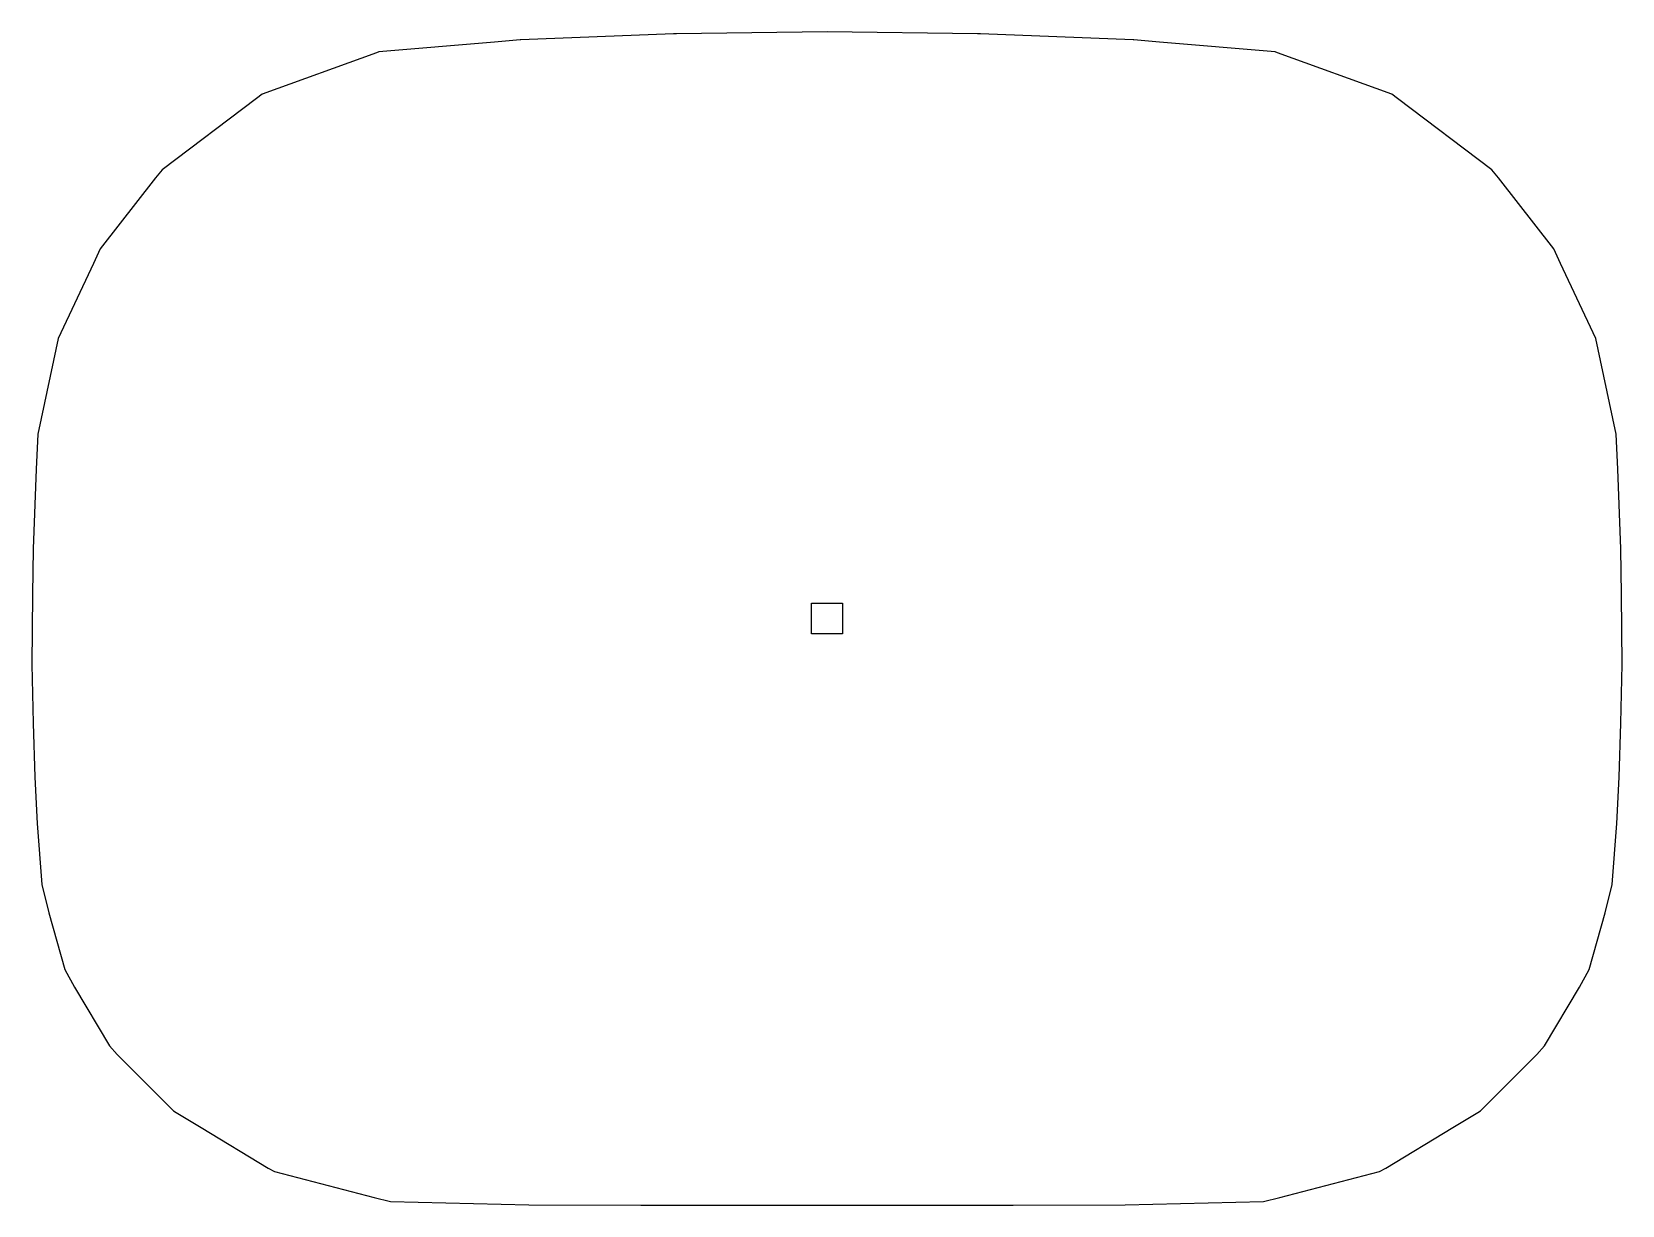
# Model space of a CAD drawing. Extents: x -10.3 to 10.3, y -7.6 to 7.6.
import ezdxf

# ---------------------------------------------------------------- set-up
doc = ezdxf.new("R2010")
doc.units = 0

msp = doc.modelspace()

# ---------------------------------------------------------------- linework, layer by layer
for p, q in [((-4.294, 7.439), (-5.788, 7.313)), ((-3.962, 7.467), (-4.294, 7.439)), ((-3.953, 7.467), (-3.962, 7.467)), ((-1.984, 7.544), (-3.953, 7.467)), ((-1.942, 7.545), (-1.984, 7.544)), ((0, 7.572), (-1.942, 7.545)), ((1.942, 7.545), (0, 7.572)), ((1.984, 7.544), (1.942, 7.545)), ((3.953, 7.467), (1.984, 7.544)), ((3.962, 7.467), (3.953, 7.467)), ((4.294, 7.439), (3.962, 7.467)), ((5.788, 7.313), (4.294, 7.439)), ((-5.819, 7.301), (-7.294, 6.767)), ((-5.788, 7.313), (-5.819, 7.301)), ((5.819, 7.301), (5.788, 7.313)), ((7.294, 6.767), (5.819, 7.301)), ((-7.367, 6.711), (-8.587, 5.792)), ((-7.294, 6.767), (-7.367, 6.711)), ((7.367, 6.711), (7.294, 6.767)), ((8.587, 5.792), (7.367, 6.711)), ((-8.587, 5.792), (-8.671, 5.686)), ((8.671, 5.686), (8.587, 5.792)), ((-8.671, 5.686), (-9.385, 4.769)), ((9.385, 4.769), (8.671, 5.686)), ((-9.385, 4.769), (-9.474, 4.583)), ((9.474, 4.583), (9.385, 4.769)), ((-9.474, 4.583), (-9.927, 3.612)), ((9.927, 3.612), (9.474, 4.583)), ((-9.927, 3.612), (-9.99, 3.331)), ((9.99, 3.331), (9.927, 3.612)), ((-9.99, 3.331), (-10.19, 2.379)), ((10.19, 2.379), (9.99, 3.331)), ((-10.19, 2.379), (-10.212, 1.928)), ((10.212, 1.928), (10.19, 2.379)), ((-10.212, 1.928), (-10.254, 0.897)), ((10.254, 0.897), (10.212, 1.928)), ((-10.254, 0.897), (-10.261, 0.311)), ((10.261, 0.311), (10.254, 0.897)), ((-10.261, 0.311), (-10.27, -0.593)), ((10.27, -0.593), (10.261, 0.311)), ((-0.2, -0.2), (-0.2, 0.2)), ((-0.2, 0.2), (0.2, 0.2)), ((0.2, 0.2), (0.2, -0.2)), ((0.2, -0.2), (-0.2, -0.2)), ((-10.27, -0.593), (-10.253, -1.349)), ((10.253, -1.349), (10.27, -0.593)), ((-10.253, -1.349), (-10.232, -2.049)), ((10.232, -2.049), (10.253, -1.349)), ((-10.232, -2.049), (-10.2, -2.644)), ((10.2, -2.644), (10.232, -2.049)), ((-10.2, -2.644), (-10.141, -3.435)), ((10.141, -3.435), (10.2, -2.644)), ((-10.141, -3.435), (-10.05, -3.799)), ((10.05, -3.799), (10.141, -3.435)), ((-10.05, -3.799), (-9.844, -4.53)), ((9.844, -4.53), (10.05, -3.799)), ((-9.844, -4.53), (-9.718, -4.759)), ((9.718, -4.759), (9.844, -4.53)), ((-9.718, -4.759), (-9.268, -5.517)), ((9.268, -5.517), (9.718, -4.759)), ((-9.268, -5.517), (-9.166, -5.626)), ((9.166, -5.626), (9.268, -5.517)), ((-9.166, -5.626), (-8.438, -6.356)), ((8.438, -6.356), (9.166, -5.626)), ((-8.438, -6.356), (-8.405, -6.377)), ((8.405, -6.377), (8.438, -6.356)), ((-8.405, -6.377), (-8.084, -6.57)), ((-8.084, -6.57), (-7.217, -7.092)), ((7.217, -7.092), (8.084, -6.57)), ((8.084, -6.57), (8.405, -6.377)), ((-7.217, -7.092), (-7.136, -7.139)), ((-7.136, -7.139), (-5.846, -7.473)), ((5.846, -7.473), (7.136, -7.139)), ((7.136, -7.139), (7.217, -7.092)), ((-5.846, -7.473), (-5.638, -7.524)), ((-5.638, -7.524), (-4.21, -7.558)), ((-4.21, -7.558), (-3.849, -7.567)), ((-3.849, -7.567), (-2.404, -7.57)), ((-2.404, -7.57), (-1.925, -7.571)), ((-1.925, -7.571), (-0.525, -7.571)), ((-0.525, -7.571), (0, -7.572)), ((0, -7.572), (0.525, -7.571)), ((0.525, -7.571), (1.925, -7.571)), ((1.925, -7.571), (2.404, -7.57)), ((2.404, -7.57), (3.849, -7.567)), ((3.849, -7.567), (4.21, -7.558)), ((4.21, -7.558), (5.638, -7.524)), ((5.638, -7.524), (5.846, -7.473))]:
    msp.add_line(p, q)

doc.saveas('drawing.dxf')
